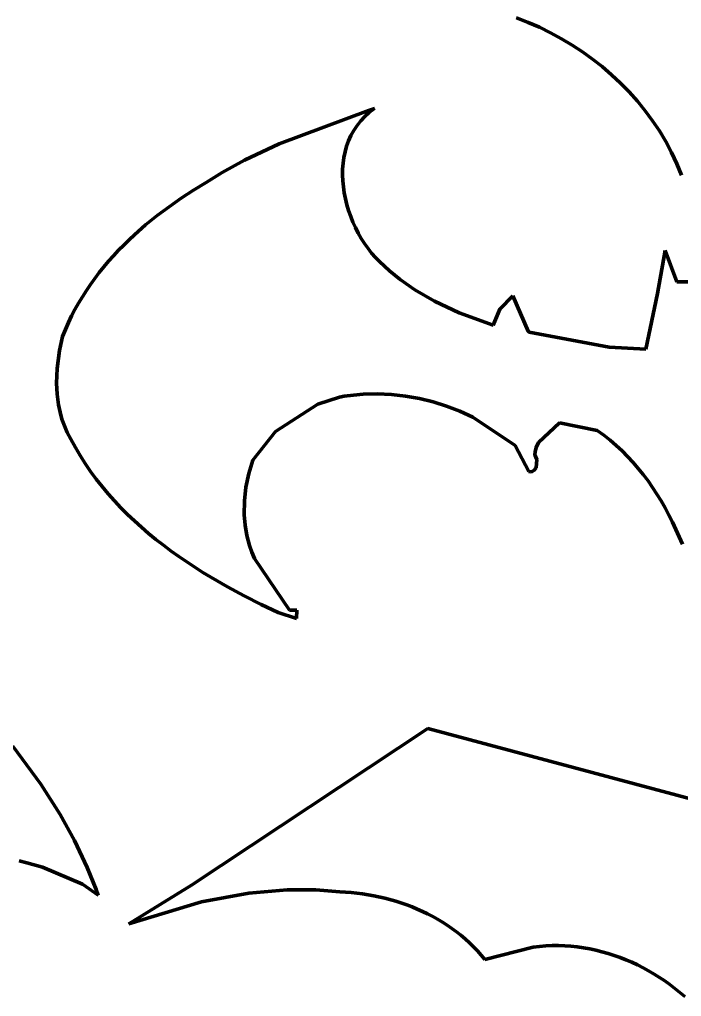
# Model space of a CAD drawing. Header units: millimetres. Extents: x 0 to 8.6, y 0 to 11.1.
# Drawn here: x 5.775 to 7.102, y 2.023 to 3.982 of the extents above; entities that cross this region are included whole.
import ezdxf

# ---------------------------------------------------------------- set-up
doc = ezdxf.new("R2010")
doc.units = ezdxf.units.MM
doc.layers.add('color#010101ff', color=7, linetype='CONTINUOUS', lineweight=100)
doc.layers.add('color#ffffffff', color=7, linetype='CONTINUOUS', lineweight=100)

msp = doc.modelspace()

# ---------------------------------------------------------------- linework, layer by layer
at = {"layer": 'color#010101ff'}
for p, q in [((6.7944, 3.9763), (6.7712, 3.9854)), ((6.8172, 3.9664), (6.7944, 3.9763)), ((6.8395, 3.9554), (6.8172, 3.9664)), ((6.8614, 3.9436), (6.8395, 3.9554)), ((6.8827, 3.9309), (6.8614, 3.9436)), ((6.9034, 3.9172), (6.8827, 3.9309)), ((6.9236, 3.9028), (6.9034, 3.9172)), ((6.9431, 3.8875), (6.9236, 3.9028)), ((6.9619, 3.8713), (6.9431, 3.8875)), ((6.9799, 3.8544), (6.9619, 3.8713)), ((6.9972, 3.8367), (6.9799, 3.8544)), ((7.0137, 3.8183), (6.9972, 3.8367)), ((6.4745, 3.7999), (6.4866, 3.8039)), ((6.4866, 3.8039), (6.4764, 3.7961)), ((7.0292, 3.7991), (7.0137, 3.8183)), ((6.2953, 3.7328), (6.4745, 3.7999)), ((6.4672, 3.7877), (6.459, 3.7788)), ((6.4764, 3.7961), (6.4672, 3.7877)), ((7.0439, 3.7792), (7.0292, 3.7991)), ((6.4516, 3.7694), (6.4451, 3.7596)), ((6.459, 3.7788), (6.4516, 3.7694)), ((7.0576, 3.7586), (7.0439, 3.7792)), ((6.4395, 3.7494), (6.4348, 3.7388)), ((6.4451, 3.7596), (6.4395, 3.7494)), ((7.0702, 3.7374), (7.0576, 3.7586)), ((6.2263, 3.6999), (6.2953, 3.7328)), ((6.4308, 3.7279), (6.4277, 3.7168)), ((6.4348, 3.7388), (6.4308, 3.7279)), ((7.0819, 3.7155), (7.0702, 3.7374)), ((6.4253, 3.7054), (6.4236, 3.6938)), ((6.4277, 3.7168), (6.4253, 3.7054)), ((7.0924, 3.6929), (7.0819, 3.7155)), ((6.1816, 3.6754), (6.2263, 3.6999)), ((6.4236, 3.6938), (6.4227, 3.6821)), ((7.1018, 3.6698), (7.0924, 3.6929)), ((6.149, 3.6553), (6.1816, 3.6754)), ((6.4227, 3.6821), (6.4225, 3.6702)), ((6.4225, 3.6702), (6.423, 3.6583)), ((6.1239, 3.6399), (6.149, 3.6553)), ((6.423, 3.6583), (6.4242, 3.6463)), ((6.4242, 3.6463), (6.4259, 3.6344)), ((6.0991, 3.6238), (6.1239, 3.6399)), ((6.4259, 3.6344), (6.4283, 3.6224)), ((6.051, 3.5888), (6.0748, 3.6067)), ((6.0748, 3.6067), (6.0991, 3.6238)), ((6.4283, 3.6224), (6.4313, 3.6106)), ((6.4313, 3.6106), (6.4348, 3.5988)), ((6.0279, 3.5701), (6.051, 3.5888)), ((6.4348, 3.5988), (6.4389, 3.5872)), ((6.4389, 3.5872), (6.4435, 3.5758)), ((6.0056, 3.5504), (6.0279, 3.5701)), ((6.4435, 3.5758), (6.4486, 3.5647)), ((5.9947, 3.5403), (6.0056, 3.5504)), ((6.4486, 3.5647), (6.4542, 3.5538)), ((6.4542, 3.5538), (6.4602, 3.5432)), ((5.9738, 3.5193), (5.9841, 3.5299)), ((5.9841, 3.5299), (5.9947, 3.5403)), ((6.4602, 3.5432), (6.4667, 3.533)), ((6.4667, 3.533), (6.4736, 3.5232)), ((5.9538, 3.4974), (5.9637, 3.5085)), ((5.9637, 3.5085), (5.9738, 3.5193)), ((6.4736, 3.5232), (6.4808, 3.5138)), ((6.4808, 3.5138), (6.4885, 3.5049)), ((7.0539, 3.4329), (7.0695, 3.5191)), ((7.0695, 3.5191), (7.0925, 3.4558)), ((5.9443, 3.4861), (5.9538, 3.4974)), ((6.4885, 3.5049), (6.4964, 3.4965)), ((6.4964, 3.4965), (6.5165, 3.478)), ((5.926, 3.4629), (5.935, 3.4746)), ((5.935, 3.4746), (5.9443, 3.4861)), ((6.5165, 3.478), (6.5378, 3.4609)), ((5.9091, 3.4387), (5.9174, 3.4509)), ((5.9174, 3.4509), (5.926, 3.4629)), ((6.5378, 3.4609), (6.5676, 3.4401)), ((7.0925, 3.4558), (7.2204, 3.4565)), ((5.9011, 3.4263), (5.9091, 3.4387)), ((6.5676, 3.4401), (6.6068, 3.4173)), ((7.0305, 3.3212), (7.0539, 3.4329)), ((5.8863, 3.4007), (5.8935, 3.4136)), ((5.8935, 3.4136), (5.9011, 3.4263)), ((6.6068, 3.4173), (6.6562, 3.394)), ((6.7377, 3.4014), (6.7636, 3.4277)), ((6.7636, 3.4277), (6.7948, 3.3568)), ((5.8795, 3.3876), (5.8863, 3.4007)), ((6.6562, 3.394), (6.7245, 3.3689)), ((6.7245, 3.3689), (6.7377, 3.4014)), ((5.867, 3.3606), (5.873, 3.3742)), ((5.873, 3.3742), (5.8795, 3.3876)), ((5.8614, 3.3467), (5.867, 3.3606)), ((6.7948, 3.3568), (6.7968, 3.3548)), ((6.7968, 3.3548), (6.9572, 3.3253)), ((5.8552, 3.3185), (5.8614, 3.3467)), ((5.8503, 3.2822), (5.8552, 3.3185)), ((6.9572, 3.3253), (7.0305, 3.3212)), ((5.8493, 3.2528), (5.8503, 3.2822)), ((5.8504, 3.2308), (5.8493, 3.2528)), ((5.8533, 3.2091), (5.8504, 3.2308)), ((6.4162, 3.2251), (6.373, 3.2105)), ((6.4257, 3.2266), (6.4162, 3.2251)), ((6.4446, 3.2291), (6.4257, 3.2266)), ((6.4636, 3.2306), (6.4446, 3.2291)), ((6.492, 3.2313), (6.4636, 3.2306)), ((6.5204, 3.2301), (6.492, 3.2313)), ((6.5486, 3.227), (6.5204, 3.2301)), ((6.5765, 3.2221), (6.5486, 3.227)), ((6.6041, 3.2154), (6.5765, 3.2221)), ((6.6312, 3.2069), (6.6041, 3.2154)), ((5.8563, 3.1949), (5.8533, 3.2091)), ((5.8602, 3.1809), (5.8563, 3.1949)), ((6.373, 3.2105), (6.2885, 3.156)), ((6.6579, 3.1967), (6.6312, 3.2069)), ((6.6839, 3.1848), (6.6579, 3.1967)), ((5.865, 3.1672), (5.8602, 3.1809)), ((6.7685, 3.1279), (6.6839, 3.1848)), ((5.8709, 3.1538), (5.865, 3.1672)), ((6.2885, 3.156), (6.2426, 3.0982)), ((6.8573, 3.1733), (6.8154, 3.1338)), ((6.9328, 3.1581), (6.8573, 3.1733)), ((6.946, 3.1485), (6.9328, 3.1581)), ((5.8778, 3.1409), (5.8709, 3.1538)), ((5.887, 3.124), (5.8778, 3.1409)), ((6.9587, 3.1385), (6.946, 3.1485)), ((6.9709, 3.128), (6.9587, 3.1385)), ((5.8966, 3.1075), (5.887, 3.124)), ((6.796, 3.0755), (6.7685, 3.1279)), ((6.8085, 3.1151), (6.8081, 3.1089)), ((6.8106, 3.1236), (6.8085, 3.1151)), ((6.8154, 3.1338), (6.8106, 3.1236)), ((6.9827, 3.1171), (6.9709, 3.128)), ((6.994, 3.1058), (6.9827, 3.1171)), ((5.9068, 3.0915), (5.8966, 3.1075)), ((6.2426, 3.0982), (6.2345, 3.0716)), ((6.8081, 3.1089), (6.8121, 3.0996)), ((6.8121, 3.0996), (6.8105, 3.0834)), ((7.0048, 3.0941), (6.994, 3.1058)), ((5.9176, 3.0758), (5.9068, 3.0915)), ((5.9288, 3.0605), (5.9176, 3.0758)), ((6.7994, 3.0751), (6.796, 3.0755)), ((6.8024, 3.0756), (6.7994, 3.0751)), ((6.8062, 3.0775), (6.8024, 3.0756)), ((6.8105, 3.0834), (6.8062, 3.0775)), ((7.0153, 3.082), (7.0048, 3.0941)), ((7.0253, 3.0696), (7.0153, 3.082)), ((5.9405, 3.0456), (5.9288, 3.0605)), ((6.2345, 3.0716), (6.2289, 3.0443)), ((7.0349, 3.0568), (7.0253, 3.0696)), ((7.0441, 3.0437), (7.0349, 3.0568)), ((5.9526, 3.0311), (5.9405, 3.0456)), ((6.2289, 3.0443), (6.2259, 3.0166)), ((7.0528, 3.0303), (7.0441, 3.0437)), ((5.9652, 3.017), (5.9526, 3.0311)), ((5.9781, 3.0032), (5.9652, 3.017)), ((7.0612, 3.0166), (7.0528, 3.0303)), ((5.9915, 2.9898), (5.9781, 3.0032)), ((6.2259, 3.0166), (6.2257, 2.9887)), ((7.0692, 3.0027), (7.0612, 3.0166)), ((7.0768, 2.9885), (7.0692, 3.0027)), ((6.0053, 2.9767), (5.9915, 2.9898)), ((6.2257, 2.9887), (6.2274, 2.9679)), ((7.0841, 2.9742), (7.0768, 2.9885)), ((6.0193, 2.9639), (6.0053, 2.9767)), ((6.0338, 2.9515), (6.0193, 2.9639)), ((6.2274, 2.9679), (6.2309, 2.9474)), ((7.0909, 2.9596), (7.0841, 2.9742)), ((7.0975, 2.9448), (7.0909, 2.9596)), ((6.0485, 2.9395), (6.0338, 2.9515)), ((6.0635, 2.9277), (6.0485, 2.9395)), ((6.2309, 2.9474), (6.2362, 2.9272)), ((7.1036, 2.9298), (7.0975, 2.9448)), ((6.0788, 2.9163), (6.0635, 2.9277)), ((6.2362, 2.9272), (6.2407, 2.914)), ((6.0944, 2.9052), (6.0788, 2.9163)), ((6.1102, 2.8943), (6.0944, 2.9052)), ((6.2407, 2.914), (6.2461, 2.9011)), ((6.2461, 2.9011), (6.3165, 2.7977)), ((6.1262, 2.8838), (6.1102, 2.8943)), ((6.1423, 2.8735), (6.1262, 2.8838)), ((6.1587, 2.8636), (6.1423, 2.8735)), ((6.1918, 2.8445), (6.1587, 2.8636)), ((6.2254, 2.8264), (6.1918, 2.8445)), ((6.2593, 2.8093), (6.2254, 2.8264)), ((6.2933, 2.7931), (6.2593, 2.8093)), ((6.3305, 2.7807), (6.2933, 2.7931)), ((6.3165, 2.7977), (6.3308, 2.7975)), ((6.3308, 2.7975), (6.3305, 2.7807)), ((6.1199, 2.2464), (6.5937, 2.5601)), ((6.5937, 2.5601), (7.1299, 2.4165)), ((5.7615, 2.5253), (5.8181, 2.4486)), ((5.8181, 2.4486), (5.8565, 2.388)), ((5.8565, 2.388), (5.8852, 2.3357)), ((5.8852, 2.3357), (5.9108, 2.2818)), ((5.7897, 2.2912), (5.7744, 2.2953)), ((5.8212, 2.2822), (5.7897, 2.2912)), ((5.9013, 2.2483), (5.8212, 2.2822)), ((5.9108, 2.2818), (5.9287, 2.2377)), ((5.9328, 2.2265), (5.9013, 2.2483)), ((5.9287, 2.2377), (5.9328, 2.2265)), ((5.9939, 2.1687), (6.1199, 2.2464)), ((6.3114, 2.2372), (6.2346, 2.2305)), ((6.3692, 2.2371), (6.3114, 2.2372)), ((6.4172, 2.2332), (6.3692, 2.2371)), ((6.4399, 2.2315), (6.4172, 2.2332)), ((6.2346, 2.2305), (6.14, 2.213)), ((6.4625, 2.2288), (6.4399, 2.2315)), ((6.4851, 2.225), (6.4625, 2.2288)), ((6.5075, 2.22), (6.4851, 2.225)), ((6.5295, 2.214), (6.5075, 2.22)), ((6.5512, 2.2067), (6.5295, 2.214)), ((6.14, 2.213), (5.9939, 2.1687)), ((6.5619, 2.2027), (6.5512, 2.2067)), ((6.5724, 2.1984), (6.5619, 2.2027)), ((6.5828, 2.1937), (6.5724, 2.1984)), ((6.5931, 2.1888), (6.5828, 2.1937)), ((6.6032, 2.1836), (6.5931, 2.1888)), ((6.6131, 2.1781), (6.6032, 2.1836)), ((6.6229, 2.1722), (6.6131, 2.1781)), ((6.6324, 2.1661), (6.6229, 2.1722)), ((6.6418, 2.1597), (6.6324, 2.1661)), ((6.6509, 2.1529), (6.6418, 2.1597)), ((6.6598, 2.1459), (6.6509, 2.1529)), ((6.6685, 2.1385), (6.6598, 2.1459)), ((6.6769, 2.1308), (6.6685, 2.1385)), ((6.6851, 2.1229), (6.6769, 2.1308)), ((6.693, 2.1146), (6.6851, 2.1229)), ((6.8045, 2.1218), (6.708, 2.097)), ((6.8172, 2.1234), (6.8045, 2.1218)), ((6.8299, 2.1244), (6.8172, 2.1234)), ((6.8425, 2.125), (6.8299, 2.1244)), ((6.8552, 2.1251), (6.8425, 2.125)), ((6.8678, 2.1247), (6.8552, 2.1251)), ((6.8804, 2.1238), (6.8678, 2.1247)), ((6.893, 2.1225), (6.8804, 2.1238)), ((6.9055, 2.1207), (6.893, 2.1225)), ((6.9179, 2.1185), (6.9055, 2.1207)), ((6.9303, 2.1159), (6.9179, 2.1185)), ((6.9425, 2.1128), (6.9303, 2.1159)), ((6.7006, 2.1059), (6.693, 2.1146)), ((6.708, 2.097), (6.7006, 2.1059)), ((6.9547, 2.1094), (6.9425, 2.1128)), ((6.9668, 2.1055), (6.9547, 2.1094)), ((6.9787, 2.1013), (6.9668, 2.1055)), ((6.9905, 2.0966), (6.9787, 2.1013)), ((7.0021, 2.0916), (6.9905, 2.0966)), ((7.0136, 2.0863), (7.0021, 2.0916)), ((7.025, 2.0806), (7.0136, 2.0863)), ((7.0361, 2.0745), (7.025, 2.0806)), ((7.0471, 2.0681), (7.0361, 2.0745)), ((7.0579, 2.0614), (7.0471, 2.0681)), ((7.0684, 2.0543), (7.0579, 2.0614)), ((7.0788, 2.0469), (7.0684, 2.0543)), ((7.0889, 2.0393), (7.0788, 2.0469)), ((7.0987, 2.0313), (7.0889, 2.0393)), ((7.1084, 2.0231), (7.0987, 2.0313))]:
    msp.add_line(p, q, dxfattribs=at)
at = {"layer": 'color#ffffffff'}
for p, q in [((6.7712, 3.9854), (6.7944, 3.9763)), ((6.7944, 3.9763), (6.8172, 3.9664)), ((6.8172, 3.9664), (6.8395, 3.9554)), ((6.8395, 3.9554), (6.8614, 3.9436)), ((6.8614, 3.9436), (6.8827, 3.9309)), ((6.8827, 3.9309), (6.9034, 3.9172)), ((6.9034, 3.9172), (6.9236, 3.9028)), ((6.9236, 3.9028), (6.9431, 3.8875)), ((6.9431, 3.8875), (6.9619, 3.8713)), ((6.9619, 3.8713), (6.9799, 3.8544)), ((6.9799, 3.8544), (6.9972, 3.8367)), ((6.9972, 3.8367), (7.0137, 3.8183)), ((6.4866, 3.8039), (6.4745, 3.7999)), ((6.4764, 3.7961), (6.4866, 3.8039)), ((7.0137, 3.8183), (7.0292, 3.7991)), ((6.4745, 3.7999), (6.2953, 3.7328)), ((6.459, 3.7788), (6.4672, 3.7877)), ((6.4672, 3.7877), (6.4764, 3.7961)), ((7.0292, 3.7991), (7.0439, 3.7792)), ((6.4451, 3.7596), (6.4516, 3.7694)), ((6.4516, 3.7694), (6.459, 3.7788)), ((7.0439, 3.7792), (7.0576, 3.7586)), ((6.4348, 3.7388), (6.4395, 3.7494)), ((6.4395, 3.7494), (6.4451, 3.7596)), ((7.0576, 3.7586), (7.0702, 3.7374)), ((6.2953, 3.7328), (6.2263, 3.6999)), ((6.4277, 3.7168), (6.4308, 3.7279)), ((6.4308, 3.7279), (6.4348, 3.7388)), ((7.0702, 3.7374), (7.0819, 3.7155)), ((6.4236, 3.6938), (6.4253, 3.7054)), ((6.4253, 3.7054), (6.4277, 3.7168)), ((7.0819, 3.7155), (7.0924, 3.6929)), ((6.2263, 3.6999), (6.1816, 3.6754)), ((6.4227, 3.6821), (6.4236, 3.6938)), ((7.0924, 3.6929), (7.1018, 3.6698)), ((6.1816, 3.6754), (6.149, 3.6553)), ((6.4225, 3.6702), (6.4227, 3.6821)), ((6.423, 3.6583), (6.4225, 3.6702)), ((6.149, 3.6553), (6.1239, 3.6399)), ((6.4242, 3.6463), (6.423, 3.6583)), ((6.4259, 3.6344), (6.4242, 3.6463)), ((6.1239, 3.6399), (6.0991, 3.6238)), ((6.4283, 3.6224), (6.4259, 3.6344)), ((6.0748, 3.6067), (6.051, 3.5888)), ((6.0991, 3.6238), (6.0748, 3.6067)), ((6.4313, 3.6106), (6.4283, 3.6224)), ((6.4348, 3.5988), (6.4313, 3.6106)), ((6.051, 3.5888), (6.0279, 3.5701)), ((6.4389, 3.5872), (6.4348, 3.5988)), ((6.4435, 3.5758), (6.4389, 3.5872)), ((6.0279, 3.5701), (6.0056, 3.5504)), ((6.4486, 3.5647), (6.4435, 3.5758)), ((6.0056, 3.5504), (5.9947, 3.5403)), ((6.4542, 3.5538), (6.4486, 3.5647)), ((6.4602, 3.5432), (6.4542, 3.5538)), ((5.9841, 3.5299), (5.9738, 3.5193)), ((5.9947, 3.5403), (5.9841, 3.5299)), ((6.4667, 3.533), (6.4602, 3.5432)), ((6.4736, 3.5232), (6.4667, 3.533)), ((5.9637, 3.5085), (5.9538, 3.4974)), ((5.9738, 3.5193), (5.9637, 3.5085)), ((6.4808, 3.5138), (6.4736, 3.5232)), ((6.4885, 3.5049), (6.4808, 3.5138)), ((7.0695, 3.5191), (7.0539, 3.4329)), ((7.0925, 3.4558), (7.0695, 3.5191)), ((5.9538, 3.4974), (5.9443, 3.4861)), ((6.4964, 3.4965), (6.4885, 3.5049)), ((6.5165, 3.478), (6.4964, 3.4965)), ((5.935, 3.4746), (5.926, 3.4629)), ((5.9443, 3.4861), (5.935, 3.4746)), ((6.5378, 3.4609), (6.5165, 3.478)), ((5.9174, 3.4509), (5.9091, 3.4387)), ((5.926, 3.4629), (5.9174, 3.4509)), ((6.5676, 3.4401), (6.5378, 3.4609)), ((7.2204, 3.4565), (7.0925, 3.4558)), ((5.9091, 3.4387), (5.9011, 3.4263)), ((6.6068, 3.4173), (6.5676, 3.4401)), ((7.0539, 3.4329), (7.0305, 3.3212)), ((5.8935, 3.4136), (5.8863, 3.4007)), ((5.9011, 3.4263), (5.8935, 3.4136)), ((6.6562, 3.394), (6.6068, 3.4173)), ((6.7636, 3.4277), (6.7377, 3.4014)), ((6.7948, 3.3568), (6.7636, 3.4277)), ((5.8863, 3.4007), (5.8795, 3.3876)), ((6.7245, 3.3689), (6.6562, 3.394)), ((6.7377, 3.4014), (6.7245, 3.3689)), ((5.873, 3.3742), (5.867, 3.3606)), ((5.8795, 3.3876), (5.873, 3.3742)), ((5.867, 3.3606), (5.8614, 3.3467)), ((6.7968, 3.3548), (6.7948, 3.3568)), ((6.9572, 3.3253), (6.7968, 3.3548)), ((5.8614, 3.3467), (5.8552, 3.3185)), ((5.8552, 3.3185), (5.8503, 3.2822)), ((7.0305, 3.3212), (6.9572, 3.3253)), ((5.8503, 3.2822), (5.8493, 3.2528)), ((5.8493, 3.2528), (5.8504, 3.2308)), ((5.8504, 3.2308), (5.8533, 3.2091)), ((6.373, 3.2105), (6.4162, 3.2251)), ((6.4162, 3.2251), (6.4257, 3.2266)), ((6.4257, 3.2266), (6.4446, 3.2291)), ((6.4446, 3.2291), (6.4636, 3.2306)), ((6.4636, 3.2306), (6.492, 3.2313)), ((6.492, 3.2313), (6.5204, 3.2301)), ((6.5204, 3.2301), (6.5486, 3.227)), ((6.5486, 3.227), (6.5765, 3.2221)), ((6.5765, 3.2221), (6.6041, 3.2154)), ((6.6041, 3.2154), (6.6312, 3.2069)), ((5.8533, 3.2091), (5.8563, 3.1949)), ((5.8563, 3.1949), (5.8602, 3.1809)), ((6.2885, 3.156), (6.373, 3.2105)), ((6.6312, 3.2069), (6.6579, 3.1967)), ((6.6579, 3.1967), (6.6839, 3.1848)), ((5.8602, 3.1809), (5.865, 3.1672)), ((6.6839, 3.1848), (6.7685, 3.1279)), ((5.865, 3.1672), (5.8709, 3.1538)), ((6.2426, 3.0982), (6.2885, 3.156)), ((6.8154, 3.1338), (6.8573, 3.1733)), ((6.8573, 3.1733), (6.9328, 3.1581)), ((6.9328, 3.1581), (6.946, 3.1485)), ((5.8709, 3.1538), (5.8778, 3.1409)), ((5.8778, 3.1409), (5.887, 3.124)), ((6.946, 3.1485), (6.9587, 3.1385)), ((6.9587, 3.1385), (6.9709, 3.128)), ((5.887, 3.124), (5.8966, 3.1075)), ((6.7685, 3.1279), (6.796, 3.0755)), ((6.8081, 3.1089), (6.8085, 3.1151)), ((6.8085, 3.1151), (6.8106, 3.1236)), ((6.8106, 3.1236), (6.8154, 3.1338)), ((6.9709, 3.128), (6.9827, 3.1171)), ((6.9827, 3.1171), (6.994, 3.1058)), ((5.8966, 3.1075), (5.9068, 3.0915)), ((6.2345, 3.0716), (6.2426, 3.0982)), ((6.8121, 3.0996), (6.8081, 3.1089)), ((6.8105, 3.0834), (6.8121, 3.0996)), ((6.994, 3.1058), (7.0048, 3.0941)), ((5.9068, 3.0915), (5.9176, 3.0758)), ((5.9176, 3.0758), (5.9288, 3.0605)), ((6.796, 3.0755), (6.7994, 3.0751)), ((6.7994, 3.0751), (6.8024, 3.0756)), ((6.8024, 3.0756), (6.8062, 3.0775)), ((6.8062, 3.0775), (6.8105, 3.0834)), ((7.0048, 3.0941), (7.0153, 3.082)), ((7.0153, 3.082), (7.0253, 3.0696)), ((5.9288, 3.0605), (5.9405, 3.0456)), ((6.2289, 3.0443), (6.2345, 3.0716)), ((7.0253, 3.0696), (7.0349, 3.0568)), ((7.0349, 3.0568), (7.0441, 3.0437)), ((5.9405, 3.0456), (5.9526, 3.0311)), ((6.2259, 3.0166), (6.2289, 3.0443)), ((7.0441, 3.0437), (7.0528, 3.0303)), ((5.9526, 3.0311), (5.9652, 3.017)), ((5.9652, 3.017), (5.9781, 3.0032)), ((7.0528, 3.0303), (7.0612, 3.0166)), ((5.9781, 3.0032), (5.9915, 2.9898)), ((6.2257, 2.9887), (6.2259, 3.0166)), ((7.0612, 3.0166), (7.0692, 3.0027)), ((7.0692, 3.0027), (7.0768, 2.9885)), ((5.9915, 2.9898), (6.0053, 2.9767)), ((6.2274, 2.9679), (6.2257, 2.9887)), ((7.0768, 2.9885), (7.0841, 2.9742)), ((6.0053, 2.9767), (6.0193, 2.9639)), ((6.0193, 2.9639), (6.0338, 2.9515)), ((6.2309, 2.9474), (6.2274, 2.9679)), ((7.0841, 2.9742), (7.0909, 2.9596)), ((7.0909, 2.9596), (7.0975, 2.9448)), ((6.0338, 2.9515), (6.0485, 2.9395)), ((6.0485, 2.9395), (6.0635, 2.9277)), ((6.2362, 2.9272), (6.2309, 2.9474)), ((7.0975, 2.9448), (7.1036, 2.9298)), ((6.0635, 2.9277), (6.0788, 2.9163)), ((6.2407, 2.914), (6.2362, 2.9272)), ((6.0788, 2.9163), (6.0944, 2.9052)), ((6.0944, 2.9052), (6.1102, 2.8943)), ((6.2461, 2.9011), (6.2407, 2.914)), ((6.3165, 2.7977), (6.2461, 2.9011)), ((6.1102, 2.8943), (6.1262, 2.8838)), ((6.1262, 2.8838), (6.1423, 2.8735)), ((6.1423, 2.8735), (6.1587, 2.8636)), ((6.1587, 2.8636), (6.1918, 2.8445)), ((6.1918, 2.8445), (6.2254, 2.8264)), ((6.2254, 2.8264), (6.2593, 2.8093)), ((6.2593, 2.8093), (6.2933, 2.7931)), ((6.2933, 2.7931), (6.3305, 2.7807)), ((6.3308, 2.7975), (6.3165, 2.7977)), ((6.3305, 2.7807), (6.3308, 2.7975)), ((6.5937, 2.5601), (6.1199, 2.2464)), ((7.1299, 2.4165), (6.5937, 2.5601)), ((5.8181, 2.4486), (5.7615, 2.5253)), ((5.8565, 2.388), (5.8181, 2.4486)), ((5.8852, 2.3357), (5.8565, 2.388)), ((5.9108, 2.2818), (5.8852, 2.3357)), ((5.7744, 2.2953), (5.7897, 2.2912)), ((5.7897, 2.2912), (5.8212, 2.2822)), ((5.8212, 2.2822), (5.9013, 2.2483)), ((5.9287, 2.2377), (5.9108, 2.2818)), ((5.9013, 2.2483), (5.9328, 2.2265)), ((5.9328, 2.2265), (5.9287, 2.2377)), ((6.1199, 2.2464), (5.9939, 2.1687)), ((6.2346, 2.2305), (6.3114, 2.2372)), ((6.3114, 2.2372), (6.3692, 2.2371)), ((6.3692, 2.2371), (6.4172, 2.2332)), ((6.4172, 2.2332), (6.4399, 2.2315)), ((6.14, 2.213), (6.2346, 2.2305)), ((6.4399, 2.2315), (6.4625, 2.2288)), ((6.4625, 2.2288), (6.4851, 2.225)), ((6.4851, 2.225), (6.5075, 2.22)), ((6.5075, 2.22), (6.5295, 2.214)), ((6.5295, 2.214), (6.5512, 2.2067)), ((5.9939, 2.1687), (6.14, 2.213)), ((6.5512, 2.2067), (6.5619, 2.2027)), ((6.5619, 2.2027), (6.5724, 2.1984)), ((6.5724, 2.1984), (6.5828, 2.1937)), ((6.5828, 2.1937), (6.5931, 2.1888)), ((6.5931, 2.1888), (6.6032, 2.1836)), ((6.6032, 2.1836), (6.6131, 2.1781)), ((6.6131, 2.1781), (6.6229, 2.1722)), ((6.6229, 2.1722), (6.6324, 2.1661)), ((6.6324, 2.1661), (6.6418, 2.1597)), ((6.6418, 2.1597), (6.6509, 2.1529)), ((6.6509, 2.1529), (6.6598, 2.1459)), ((6.6598, 2.1459), (6.6685, 2.1385)), ((6.6685, 2.1385), (6.6769, 2.1308)), ((6.6769, 2.1308), (6.6851, 2.1229)), ((6.6851, 2.1229), (6.693, 2.1146)), ((6.708, 2.097), (6.8045, 2.1218)), ((6.8045, 2.1218), (6.8172, 2.1234)), ((6.8172, 2.1234), (6.8299, 2.1244)), ((6.8299, 2.1244), (6.8425, 2.125)), ((6.8425, 2.125), (6.8552, 2.1251)), ((6.8552, 2.1251), (6.8678, 2.1247)), ((6.8678, 2.1247), (6.8804, 2.1238)), ((6.8804, 2.1238), (6.893, 2.1225)), ((6.893, 2.1225), (6.9055, 2.1207)), ((6.9055, 2.1207), (6.9179, 2.1185)), ((6.9179, 2.1185), (6.9303, 2.1159)), ((6.9303, 2.1159), (6.9425, 2.1128)), ((6.693, 2.1146), (6.7006, 2.1059)), ((6.7006, 2.1059), (6.708, 2.097)), ((6.9425, 2.1128), (6.9547, 2.1094)), ((6.9547, 2.1094), (6.9668, 2.1055)), ((6.9668, 2.1055), (6.9787, 2.1013)), ((6.9787, 2.1013), (6.9905, 2.0966)), ((6.9905, 2.0966), (7.0021, 2.0916)), ((7.0021, 2.0916), (7.0136, 2.0863)), ((7.0136, 2.0863), (7.025, 2.0806)), ((7.025, 2.0806), (7.0361, 2.0745)), ((7.0361, 2.0745), (7.0471, 2.0681)), ((7.0471, 2.0681), (7.0579, 2.0614)), ((7.0579, 2.0614), (7.0684, 2.0543)), ((7.0684, 2.0543), (7.0788, 2.0469)), ((7.0788, 2.0469), (7.0889, 2.0393)), ((7.0889, 2.0393), (7.0987, 2.0313)), ((7.0987, 2.0313), (7.1084, 2.0231))]:
    msp.add_line(p, q, dxfattribs=at)

doc.saveas('drawing.dxf')
